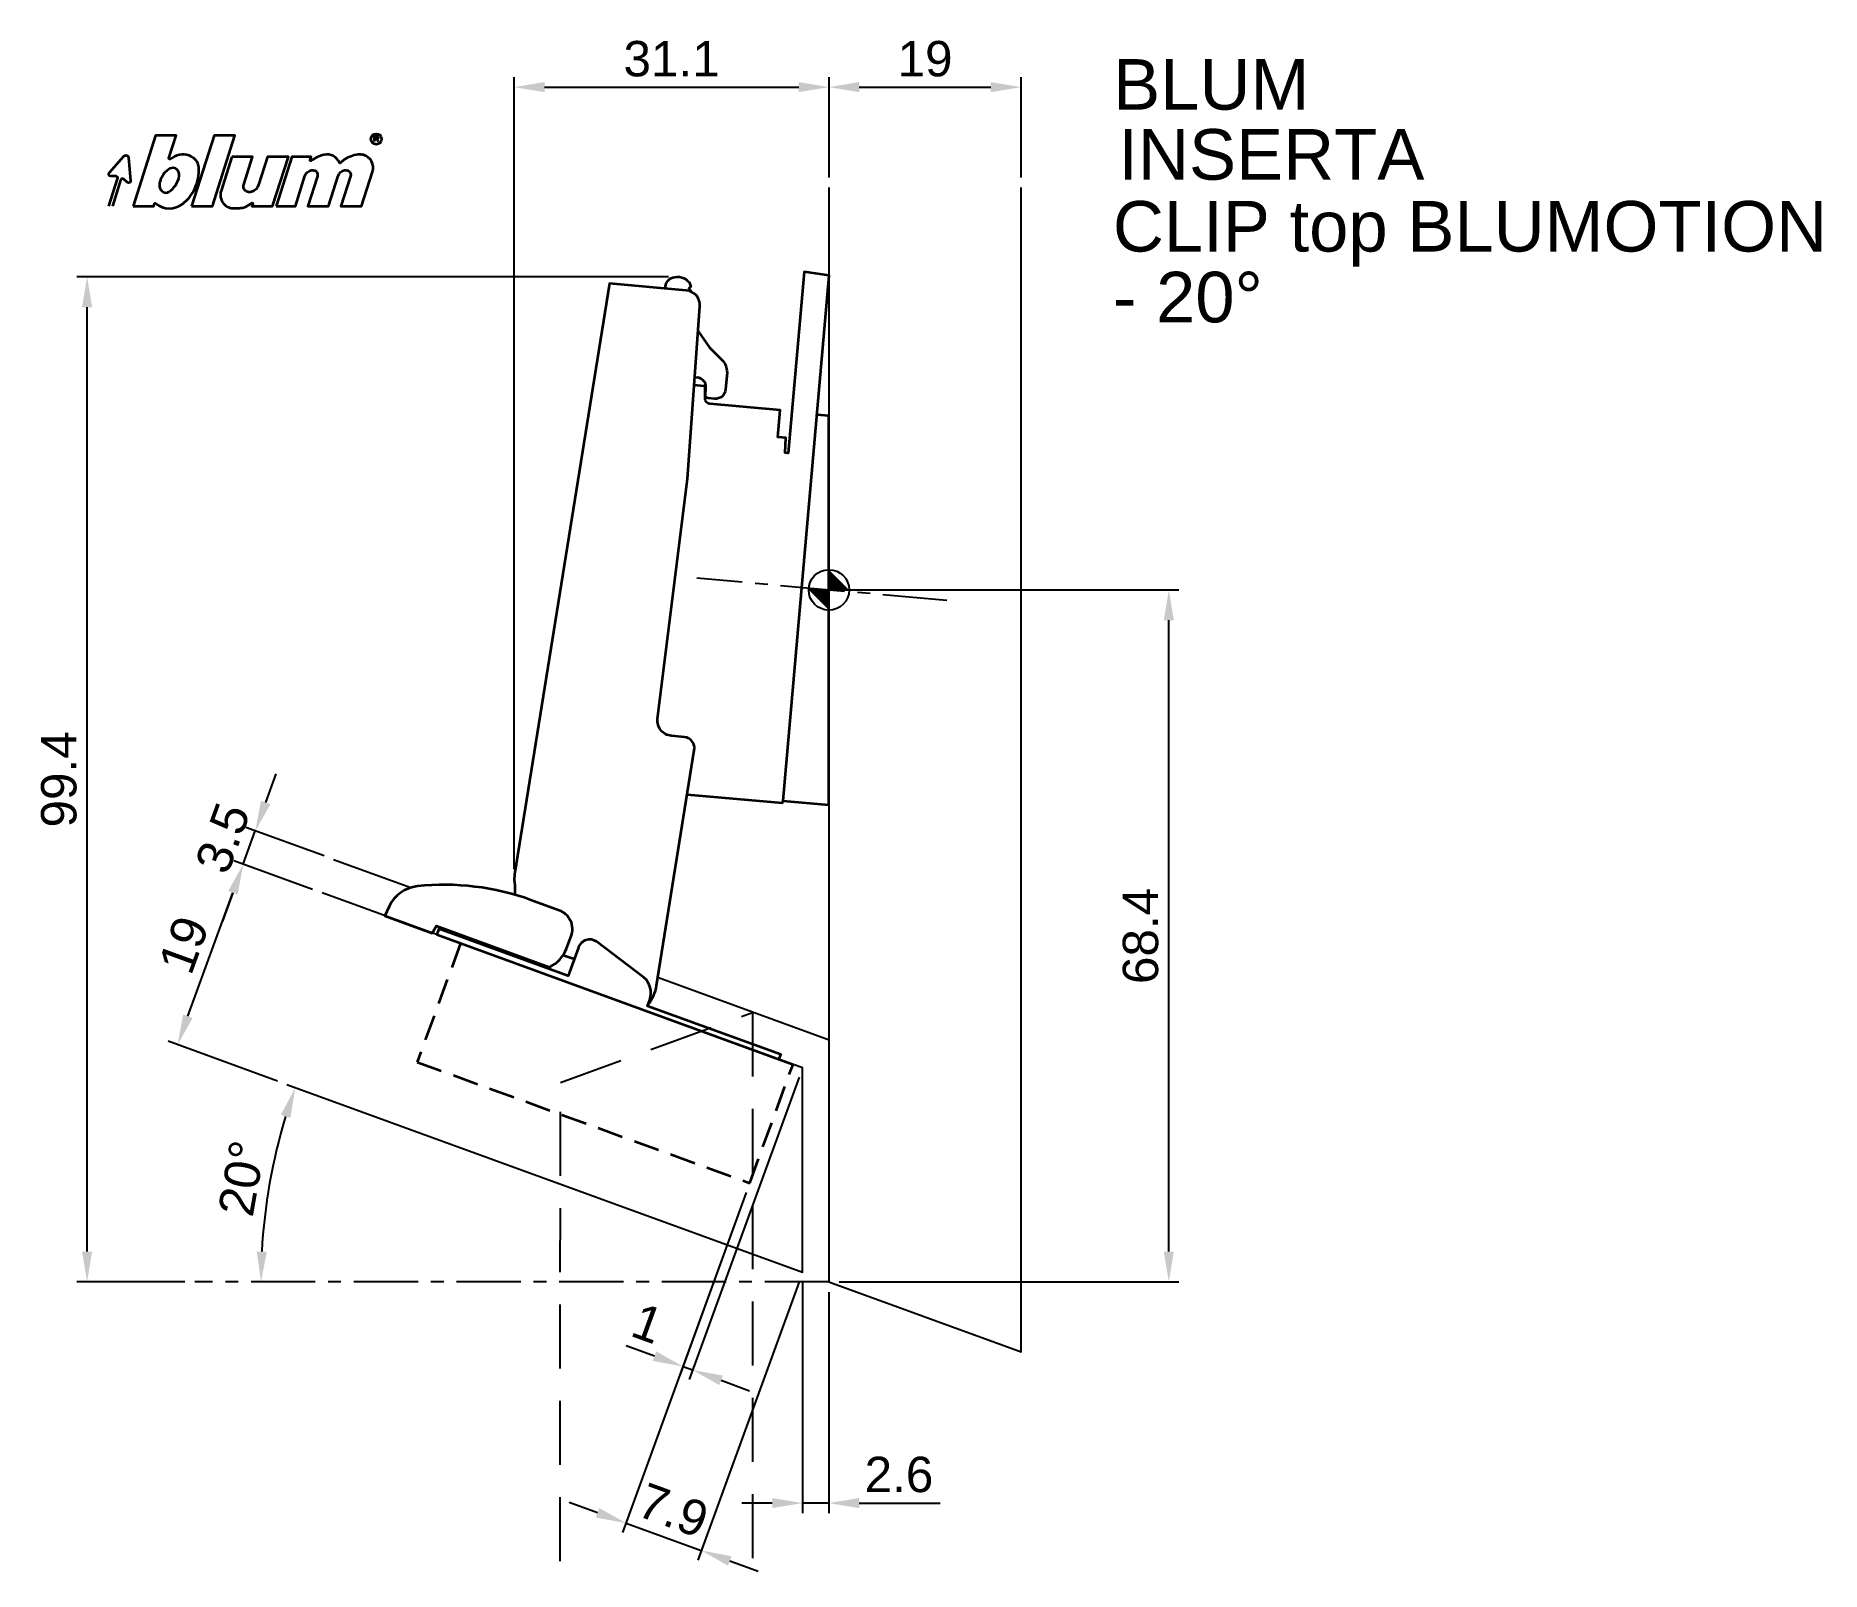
# Model space of a CAD drawing. Extents: x -78 to 98, y -97 to 55.
import ezdxf

# ---------------------------------------------------------------- set-up
doc = ezdxf.new("R2010")
doc.units = 0
doc.header["$PDMODE"] = 35
doc.header["$PDSIZE"] = 5
doc.linetypes.add('MITTE', pattern=[50.8, 31.75, -6.35, 6.35, -6.35])
doc.linetypes.add('STRICHLINIE', pattern=[19.05, 12.7, -6.35])
doc.layers.get('Defpoints').update_dxf_attribs({"linetype": 'CONTINUOUS'})
doc.layers.add('1', color=2, linetype='CONTINUOUS')
doc.layers.add('5', color=1, linetype='CONTINUOUS')
doc.layers.add('6', color=3, linetype='CONTINUOUS', lineweight=35)
doc.styles.add('Beschlag', font='ARIAL.TTF')
doc.dimstyles.new('Beschlag', dxfattribs={"dimtxt": 3.5, "dimasz": 3, "dimexe": 1, "dimexo": 1, "dimgap": 1, "dimtad": 1, "dimdec": 1, "dimdsep": 46, "dimtxsty": 'Beschlag', "dimcen": 2, "dimclrd": 256, "dimclre": 256, "dimclrt": 256, "dimadec": 1, "dimazin": 2, "dimtfac": 0.71, "dimtdec": 1, "dimtix": 1, "dimtmove": 2, "dimatfit": 0, "dimfxl": 0, "dimtolj": 1, "dimlwd": -1, "dimlwe": -1, "dimarcsym": 0})

# ---------------------------------------------------------------- blocks, each defined once
blk = doc.blocks.new('NullPunkt')
at = {"layer": '5'}
for points in [[(0, 2), (0, -2)], [(-2, 0), (2, 0)]]:
    blk.add_lwpolyline(points, dxfattribs=at)
blk.add_circle((0, 0), 2, dxfattribs=at)
for points in [[(0, 0), (-2, 0), (0, 2)], [(0, 0), (2, 0), (0, -2)]]:
    blk.add_solid(points, dxfattribs=at)
blk = doc.blocks.new('*D1')
at = {"layer": '1'}
for p, q in [((1.01, 0), (34.62, 0)), ((33.62, -65.42), (33.62, -3)), ((1, -68.42), (34.62, -68.42))]:
    blk.add_line(p, q, dxfattribs=at)
for points in [[(33.12, -3), (34.12, -3), (33.62, 0)], [(33.12, -65.42), (34.12, -65.42), (33.62, -68.42)]]:
    blk.add_solid(points, dxfattribs=at)
at = {"layer": 'Defpoints', "color": 0}
for p in [(0.01, 0), (33.62, 0), (0, -68.42)]:
    blk.add_point(p, dxfattribs=at)
at = {"layer": '1', "insert": (30.84, -34.21), "char_height": 3.5, "attachment_point": 5, "rotation": 90, "style": 'Beschlag'}
blk.add_mtext('\\A1;68.4', dxfattribs=at)
blk = doc.blocks.new('*D2')
at = {"layer": '1'}
for p, q in [((-2.61, -68.47), (-2.61, -91.29)), ((0, -69.42), (0, -91.29)), ((-5.61, -90.29), (-8.61, -90.29)), ((0, -90.29), (-2.61, -90.29)), ((3, -90.29), (6, -90.29))]:
    blk.add_line(p, q, dxfattribs=at)
for points in [[(-5.61, -89.79), (-5.61, -90.79), (-2.61, -90.29)], [(3, -89.79), (3, -90.79), (0, -90.29)]]:
    blk.add_solid(points, dxfattribs=at)
at = {"layer": 'Defpoints', "color": 0}
for p in [(-2.61, -67.47), (0, -68.42), (-2.61, -90.29)]:
    blk.add_point(p, dxfattribs=at)
at = {"layer": '1', "insert": (6.93, -87.48), "char_height": 3.5, "attachment_point": 5, "style": 'Beschlag'}
blk.add_mtext('\\A1;2.6', dxfattribs=at)
blk = doc.blocks.new('*D3')
at = {"layer": '1'}
for p, q in [((-31.12, -27.61), (-31.12, 50.72)), ((-28.12, 49.72), (-2.99, 49.72)), ((0.01, 40.78), (0.01, 50.72))]:
    blk.add_line(p, q, dxfattribs=at)
for points in [[(-28.12, 50.22), (-28.12, 49.22), (-31.12, 49.72)], [(-2.99, 50.22), (-2.99, 49.22), (0.01, 49.72)]]:
    blk.add_solid(points, dxfattribs=at)
at = {"layer": 'Defpoints', "color": 0}
for p in [(0.01, 49.72), (0.01, 39.78), (-31.12, -28.61)]:
    blk.add_point(p, dxfattribs=at)
at = {"layer": '1', "insert": (-15.56, 52.51), "char_height": 3.5, "attachment_point": 5, "style": 'Beschlag'}
blk.add_mtext('\\A1;31.1', dxfattribs=at)
blk = doc.blocks.new('*D4')
at = {"layer": '1'}
for p, q in [((0.01, 40.78), (0.01, 50.72)), ((3.01, 49.72), (16.01, 49.72)), ((19.01, 40.78), (19.01, 50.72))]:
    blk.add_line(p, q, dxfattribs=at)
for points in [[(3.01, 50.22), (3.01, 49.22), (0.01, 49.72)], [(16.01, 50.22), (16.01, 49.22), (19.01, 49.72)]]:
    blk.add_solid(points, dxfattribs=at)
at = {"layer": 'Defpoints', "color": 0}
for p in [(19.01, 49.72), (0.01, 39.78), (19.01, 39.78)]:
    blk.add_point(p, dxfattribs=at)
at = {"layer": '1', "insert": (9.51, 52.51), "char_height": 3.5, "attachment_point": 5, "style": 'Beschlag'}
blk.add_mtext('\\A1;19', dxfattribs=at)
blk = doc.blocks.new('*D5')
at = {"layer": '1'}
for p, q in [((-15.87, 30.96), (-74.37, 30.96)), ((-73.37, -65.42), (-73.37, 27.96)), ((-63.71, -68.42), (-74.37, -68.42))]:
    blk.add_line(p, q, dxfattribs=at)
for points in [[(-73.87, 27.96), (-72.87, 27.96), (-73.37, 30.96)], [(-73.87, -65.42), (-72.87, -65.42), (-73.37, -68.42)]]:
    blk.add_solid(points, dxfattribs=at)
at = {"layer": 'Defpoints', "color": 0}
for p in [(-73.37, 30.96), (-14.87, 30.96), (-62.71, -68.42)]:
    blk.add_point(p, dxfattribs=at)
at = {"layer": '1', "insert": (-76.15, -18.73), "char_height": 3.5, "attachment_point": 5, "rotation": 90, "style": 'Beschlag'}
blk.add_mtext('\\A1;99.4', dxfattribs=at)
blk = doc.blocks.new('*D6')
at = {"layer": '1'}
for p, q in [((-51.07, -29.61), (-58.86, -26.77)), ((-63.4, -42.15), (-58.95, -29.94)), ((-54.54, -48.57), (-65.36, -44.63))]:
    blk.add_line(p, q, dxfattribs=at)
for points in [[(-59.42, -29.76), (-58.48, -30.11), (-57.92, -27.12)], [(-63.87, -41.98), (-62.93, -42.32), (-64.42, -44.97)]]:
    blk.add_solid(points, dxfattribs=at)
at = {"layer": 'Defpoints', "color": 0}
for p in [(-57.92, -27.12), (-50.13, -29.95), (-53.6, -48.91)]:
    blk.add_point(p, dxfattribs=at)
at = {"layer": '1', "insert": (-63.79, -35.09), "char_height": 3.5, "attachment_point": 5, "rotation": 70, "style": 'Beschlag'}
blk.add_mtext('\\A1;19', dxfattribs=at)
blk = doc.blocks.new('*D7')
at = {"layer": '1'}
for p, q in [((-55.7, -21.01), (-54.67, -18.19)), ((-57.92, -27.12), (-56.73, -23.83)), ((-49.92, -26.3), (-57.67, -23.48)), ((-51.07, -29.61), (-58.86, -26.77)), ((-58.95, -29.94), (-59.98, -32.75))]:
    blk.add_line(p, q, dxfattribs=at)
for points in [[(-56.17, -20.84), (-55.23, -21.18), (-56.73, -23.83)], [(-59.42, -29.76), (-58.48, -30.11), (-57.92, -27.12)]]:
    blk.add_solid(points, dxfattribs=at)
at = {"layer": 'Defpoints', "color": 0}
for p in [(-56.73, -23.83), (-48.99, -26.64), (-50.13, -29.95)]:
    blk.add_point(p, dxfattribs=at)
at = {"layer": '1', "insert": (-59.95, -24.52), "char_height": 3.5, "attachment_point": 5, "rotation": 70, "style": 'Beschlag'}
blk.add_mtext('\\A1;3.5', dxfattribs=at)
blk = doc.blocks.new('Logo_BLUM')
at = {"layer": '6', "color": 20, "linetype": 'Continuous'}
for points in [[(2.39, 0), (4.43, 0), (4.52, 0.26, -0.512391), (4.62, 0.29, 0.357881), (7.3, 0.25, 0.116336), (8.5, 1.76, 0.127435), (8.89, 3.85, 0.227045), (8.36, 4.79, 0.273775), (6.5, 4.93), (6.04, 4.67, -0.689828), (5.94, 4.76), (6.65, 7), (4.61, 7)], [(5.59, 3.39, 0.16703), (4.99, 2.14, 0.322673), (5.41, 1.39, 0.260102), (5.93, 1.42, 0.211929), (6.95, 3, 0.250706), (6.73, 3.62, 0.316796), (6.01, 3.72, 0.086595)], [(12.15, 4.9), (11.09, 1.53, 0.527578), (12.44, -0.2, -0.003338), (13.06, -0.17, 0.131781), (13.63, 0.02), (14.12, 0.32, -0.706223), (14.22, 0.24), (14.15, 0), (16.19, 0), (17.75, 4.9), (15.7, 4.9), (14.81, 2.11, -0.253672), (14.11, 1.42, -0.127823), (13.72, 1.42, -0.447747), (13.33, 2.15), (14.2, 4.9)], [(16.53, 0), (18.44, 0), (19.39, 3, -0.282196), (20.04, 3.56, -0.141376), (20.38, 3.52, -0.3938), (20.62, 2.99), (19.67, 0), (21.72, 0), (22.67, 3, -0.282189), (23.31, 3.56, -0.141385), (23.65, 3.52, -0.393792), (23.89, 2.99), (22.94, 0), (24.99, 0), (26.07, 3.42, 0.424526), (25.18, 5.07, 0.098115), (24.64, 5.11, 0.114777), (23.24, 4.6), (22.89, 4.28, -0.522588), (22.79, 4.31, 0.36711), (21.28, 5.09, 0.102012), (20, 4.5, -0.748324), (19.89, 4.58), (20, 4.9), (18.08, 4.9)]]:
    blk.add_lwpolyline(points, format="xyb", close=True, dxfattribs=at)
blk.add_lwpolyline([(8.18, 0), (10.23, 0), (12.45, 7), (10.4, 7)], close=True, dxfattribs=at)
for points in [[(26.26, 6.4), (26.26, 6.9), (26.52, 6.9, -0.975005), (26.53, 6.67, 0.014563), (26.45, 6.67), (26.26, 6.67), (26.45, 6.67), (26.52, 6.6), (26.57, 6.53), (26.62, 6.42)], [(0, 0), (0.86, 2.7, 0.480207), (0.67, 2.98), (0.19, 2.97, -0.689229), (0.05, 3.33), (1.49, 4.95, -0.685285), (1.94, 4.79), (2.15, 2.54, -0.636083), (1.84, 2.36), (1.47, 2.68, 0.560356), (1.16, 2.59), (0.34, 0)]]:
    blk.add_lwpolyline(points, format="xyb", dxfattribs=at)
blk.add_circle((26.44, 6.65), 0.527, dxfattribs=at)
blk = doc.blocks.new('*D9')
at = {"layer": '1'}
for p, q in [((-2.95, -48.19), (-13.83, -78.07)), ((-8.17, -59.59), (-14.77, -77.73)), ((-17.25, -75.76), (-20.06, -74.73)), ((-14.43, -76.79), (-13.49, -77.13)), ((-10.67, -78.15), (-7.85, -79.18))]:
    blk.add_line(p, q, dxfattribs=at)
for points in [[(-17.07, -75.29), (-17.42, -76.23), (-14.43, -76.79)], [(-10.5, -77.68), (-10.84, -78.62), (-13.49, -77.13)]]:
    blk.add_solid(points, dxfattribs=at)
at = {"layer": 'Defpoints', "color": 0}
for p in [(-2.61, -47.25), (-7.83, -58.65), (-13.49, -77.13)]:
    blk.add_point(p, dxfattribs=at)
at = {"layer": '1', "insert": (-17.92, -72.52), "char_height": 3.5, "attachment_point": 5, "rotation": 340, "style": 'Beschlag'}
blk.add_mtext('\\A1;1', dxfattribs=at)
blk = doc.blocks.new('*D10')
at = {"layer": '1'}
for p, q in [((-8.17, -59.59), (-20.41, -93.21)), ((-2.95, -68.41), (-12.97, -95.92)), ((-22.88, -91.25), (-25.7, -90.22)), ((-20.06, -92.27), (-12.62, -94.98)), ((-9.8, -96.01), (-6.99, -97.03))]:
    blk.add_line(p, q, dxfattribs=at)
for points in [[(-22.71, -90.78), (-23.05, -91.72), (-20.06, -92.27)], [(-9.63, -95.54), (-9.98, -96.48), (-12.62, -94.98)]]:
    blk.add_solid(points, dxfattribs=at)
at = {"layer": 'Defpoints', "color": 0}
for p in [(-7.83, -58.65), (-2.61, -67.47), (-12.62, -94.98)]:
    blk.add_point(p, dxfattribs=at)
at = {"layer": '1', "insert": (-15.39, -91.01), "char_height": 3.5, "attachment_point": 5, "rotation": 340, "style": 'Beschlag'}
blk.add_mtext('\\A1;7.9', dxfattribs=at)
blk = doc.blocks.new('*D12')
at = {"layer": '1'}
blk.add_arc((0, -68.42), 56.17, 163.0607, 176.9393, dxfattribs=at)
for points in [[(-54.2, -51.89), (-53.26, -52.21), (-52.78, -49.21)], [(-55.59, -65.43), (-56.59, -65.41), (-56.17, -68.42)]]:
    blk.add_solid(points, dxfattribs=at)
at = {"layer": 'Defpoints', "color": 0}
for p in [(-53.6, -48.91), (-54.65, -55.47), (-62.71, -68.42), (-2.61, -67.47), (0, -68.42)]:
    blk.add_point(p, dxfattribs=at)
at = {"layer": '1', "insert": (-58.06, -58.18), "char_height": 3.5, "attachment_point": 5, "rotation": 80, "style": 'Beschlag'}
blk.add_mtext('\\A1;20°', dxfattribs=at)

msp = doc.modelspace()

# ---------------------------------------------------------------- linework, layer by layer
at = {"layer": '1'}
msp.add_line((6.01, -90.29), (11.01, -90.29), dxfattribs=at)
at = {"layer": '5', "linetype": 'MITTE', "ltscale": 0.2}
for p, q in [((11.67, -1.03), (-13.06, 1.15)), ((0, -68.42), (-62.71, -68.42))]:
    msp.add_line(p, q, dxfattribs=at)
at = {"layer": '5'}
for points in [[(0, 39.78), (0, -68.42), (19, -75.33), (19, 39.78)], [(-48.99, -26.64), (-41.34, -29.43)], [(-53.6, -48.91), (-2.61, -67.47), (-2.61, -47.25), (-50.13, -29.95)], [(-16.87, -38.33), (0.01, -44.48)]]:
    msp.add_lwpolyline(points, dxfattribs=at)
at = {"layer": '5', "linetype": 'STRICHLINIE', "ltscale": 0.5}
msp.add_lwpolyline([(-26.57, -96.04), (-26.56, -48.69), (-7.56, -41.77), (-7.57, -96.04)], dxfattribs=at)
at = {"layer": '6'}
msp.add_line((-25.21, -36.52), (-26.29, -36.13), dxfattribs=at)
for points in [[(-17.91, -41.03, 0.13394), (-17.04, -39.11), (-13.31, -15.85, 0.440461), (-14.29, -14.54), (-15.58, -14.42, -0.424475), (-16.94, -12.74), (-13.98, 10.99), (-12.75, 28.02, 0.409111), (-14.12, 29.62), (-21.71, 30.3), (-31.08, -28.13, 0.064443), (-31.1, -28.9), (-31.1, -28.9, -0.03834), (-31.06, -30.14, -0.03834)], [(-16.17, 29.81), (-16.15, 30.02, -0.303334), (-15.45, 30.89, -0.299395), (-13.81, 30.42), (-13.66, 29.99), (-13.86, 29.82), (-13.68, 29.6), (-13.68, 29.52)], [(-14.01, -20.24), (-4.59, -21.06), (-4.53, -20.86), (0.01, 31.11), (-2.45, 31.45), (-4.02, 13.52), (-4.33, 13.55), (-4.25, 15.05), (-5.05, 15.12), (-4.82, 17.79), (-11.78, 18.4, -0.388879), (-12.23, 18.89), (-12.23, 20, 0.415725), (-12.39, 20.16), (-13.31, 20.24)], [(-12.93, 25.6), (-11.82, 23.96), (-10.64, 22.82, -0.19903), (-10.07, 21.51), (-10.22, 19.82, -0.414226), (-11.3, 18.91), (-11.95, 18.96, -0.413327), (-12.22, 19.29), (-12.16, 19.98, 0.494832), (-13.26, 20.99, -2.632095)], [(-4.92, -46.41), (-4.75, -45.94), (-17.95, -41.14), (-17.72, -40.52, 0.312987), (-18.3, -38.31), (-22.99, -34.77, 0.486363), (-24.78, -35.35), (-25.8, -38.17), (-25.81, -38.17), (-38.58, -33.52), (-38.79, -34.08), (-3.55, -46.91)]]:
    msp.add_lwpolyline(points, format="xyb", dxfattribs=at)
msp.add_lwpolyline([(-4.53, -20.86), (0, -21.26), (0, 17.23), (-1.19, 17.33)], dxfattribs=at)
at = {"layer": '6', "flags": 128}
msp.add_lwpolyline([(-25.48, -34.24, 0.414214), (-26.67, -31.68), (-29.47, -30.66, 0.114125), (-40.7, -29.3, 0.262579), (-43.5, -31.3), (-43.93, -32.21), (-39.23, -33.92), (-38.82, -33.22), (-27.64, -37.29, 0.191102), (-25.94, -35.45), (-25.48, -34.24)], format="xyb", dxfattribs=at)
at = {"layer": '6', "linetype": 'STRICHLINIE', "ltscale": 0.2}
msp.add_lwpolyline([(-36.44, -34.94), (-40.72, -46.68), (-7.83, -58.65), (-3.55, -46.91)], dxfattribs=at)

# ---------------------------------------------------------------- block references
at = {"layer": '5', "rotation": 90}
msp.add_blockref('NullPunkt', (0, 0), dxfattribs=at)
at = {"layer": '6'}
msp.add_blockref('Logo_BLUM', (-71.21, 37.94), dxfattribs=at)

# ---------------------------------------------------------------- texts
at = {"layer": '1', "linetype": 'Continuous', "style": 'Beschlag'}
for s, p in [('BLUM', (28.11, 47.49)), ('CLIP top BLUMOTION', (28.09, 33.46)), ('- 20%%D', (28.09, 26.46))]:
    msp.add_text(s, height=5, dxfattribs=at).set_placement(p)
at = {"layer": '1', "insert": (28.63, 45.57), "char_height": 5, "width": 110.7908, "attachment_point": 1, "style": 'Beschlag'}
msp.add_mtext('INSERTA', dxfattribs=at)

# ---------------------------------------------------------------- dimensions: what is measured, and where the dimension line sits
at = {"layer": '1'}
for base, p1, p2, angle, picture, middle in [((0.01, 49.72), (-31.12, -28.61), (0.01, 39.78), 180, '*D3', (-15.56, 52.51)), ((19.01, 49.72), (0.01, 39.78), (19.01, 39.78), 180, '*D4', (9.51, 52.51)), ((-73.37, 30.96), (-62.71, -68.42), (-14.87, 30.96), 90, '*D5', (-76.15, -18.73)), ((33.62, 0), (0, -68.42), (0.01, 0), 90, '*D1', (30.84, -34.21)), ((-56.73, -23.83), (-50.13, -29.95), (-48.99, -26.64), 70, '*D7', (-59.95, -24.52)), ((-57.92, -27.12), (-53.6, -48.91), (-50.13, -29.95), 70, '*D6', (-63.79, -35.09)), ((-12.62, -94.98), (-7.83, -58.65), (-2.61, -67.47), 340, '*D10', (-15.39, -91.01))]:
    dim = msp.add_linear_dim(base=base, p1=p1, p2=p2, angle=angle, dimstyle='Beschlag', dxfattribs=at)
    dim.commit()
    dim.dimension.update_dxf_attribs({"geometry": picture, "text_midpoint": middle})
for base, p1, p2, angle, picture, middle in [((-13.49, -77.13), (-7.83, -58.65), (-2.61, -47.25), 340, '*D9', (-17.92, -72.52)), ((-2.61, -90.29), (0, -68.42), (-2.61, -67.47), 180, '*D2', (6.93, -87.48))]:
    dim = msp.add_linear_dim(base=base, p1=p1, p2=p2, angle=angle, dimstyle='Beschlag', dxfattribs=at)
    dim.commit()
    dim.dimension.update_dxf_attribs({"geometry": picture, "text_midpoint": middle, "dimtype": 160})
dim = msp.add_angular_dim_2l(base=(-54.65, -55.47), line1=((-53.6, -48.91), (-2.61, -67.47)), line2=((0, -68.42), (-62.71, -68.42)), dimstyle='Beschlag', dxfattribs=at)
dim.commit()
dim.dimension.update_dxf_attribs({"geometry": '*D12', "text_midpoint": (-58.06, -58.18)})

doc.saveas('drawing.dxf')
